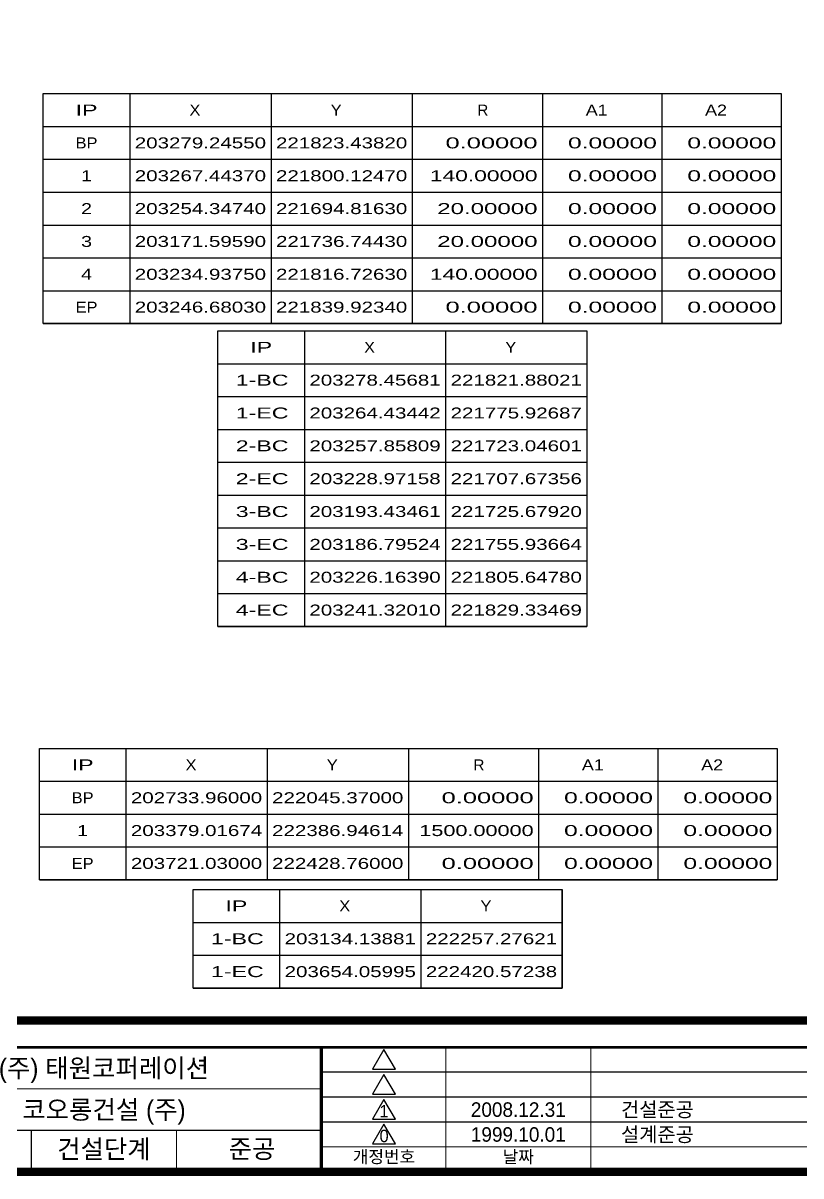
# Model space of a CAD drawing. Header units: millimetres. Extents: x 0 to 841, y 0 to 594.
# Drawn here: x 223 to 410.7, y 19 to 297 of the extents above; entities that cross this region are included whole.
import ezdxf
from ezdxf.enums import TextEntityAlignment as Align

# ---------------------------------------------------------------- set-up
doc = ezdxf.new("R2010")
doc.units = ezdxf.units.MM
doc.header["$LTSCALE"] = 10
for name, color, linetype in [('CA-TABL-LIN1', 4, 'Continuous'), ('CA-TABL-LIN2', 1, 'Continuous'), ('CA-TABL-TEX1', 6, 'Continuous'), ('CA-TABL-TEX2', 3, 'Continuous'), ('CX-BORD', 3, 'Continuous'), ('CX-BORD-LIN1', 4, 'Continuous'), ('CX-BORD-LIN2', 3, 'Continuous'), ('CX-BORD-TEX2', 7, 'Continuous'), ('CX-BORD-TEX3', 6, 'Continuous'), ('CZ-LIN1', 7, 'Continuous')]:
    doc.layers.add(name, color=color, linetype=linetype)
doc.styles.add('RP2', font='Dotum.ttf')
doc.styles.add('TB_TEXT', font='Dotum.ttf')
doc.styles.add('TB_WBTXT', font='Dotum.ttf')
doc.styles.add('TB_WMTXT', font='Dotum.ttf')

# ---------------------------------------------------------------- blocks, each defined once
blk = doc.blocks.new('CXBLKA1-KHCA-부산~울산409_K2H')
at = {"layer": 'CX-BORD-LIN1', "const_width": 2}
blk.add_lwpolyline([(821, 20), (25, 20), (25, 574), (821, 574)], close=True, dxfattribs=at)
at = {"layer": 'CX-BORD-LIN1'}
for points, const_width in [([(821, 50), (25, 50)], 0.6), ([(295, 20), (295, 50)], 0.8), ([(295, 20), (295, 50)], 0.6), ([(325, 20), (325, 50)], 0.3), ([(360, 20), (360, 50)], 0.3), ([(591, 26), (295, 26)], 0.2)]:
    blk.add_lwpolyline(points, dxfattribs=dict(at, const_width=const_width))
for points in [[(310.08, 49.47), (307.34, 44.71), (312.83, 44.71)], [(310.08, 43.47), (307.34, 38.71), (312.83, 38.71)], [(310.08, 37.47), (307.34, 32.71), (312.83, 32.71)], [(310.08, 31.47), (307.34, 26.71), (312.83, 26.71)]]:
    blk.add_lwpolyline(points, close=True, dxfattribs=at)
at = {"layer": 'CX-BORD-LIN2'}
for points in [[(591, 44), (295, 44)], [(591, 38), (295, 38)], [(591, 32), (295, 32)]]:
    blk.add_lwpolyline(points, dxfattribs=at)
at = {"layer": 'CX-BORD-LIN2', "const_width": 0.3}
for points in [[(295, 40), (155, 40)], [(295, 30), (25, 30)], [(225, 20), (225, 30)], [(260, 20), (260, 30)]]:
    blk.add_lwpolyline(points, dxfattribs=at)
at = {"layer": 'CX-BORD-LIN1', "style": 'TB_TEXT'}
for tag, height, p in [('TR_RNUM4', 3, (310.11, 46.64)), ('TR_RDAT4', 3.5, (342.5, 47)), ('TR_DGN4', 3.5, (484.12, 47)), ('TR_CHK4', 3.5, (524.12, 47)), ('TR_APP4', 3.5, (564.12, 47)), ('TR_RNUM3', 3, (310.11, 40.64)), ('TR_RDAT3', 3.5, (342.5, 41)), ('TR_DGN3', 3.5, (484.12, 41)), ('TR_CHK3', 3.5, (524.12, 41)), ('TR_APP3', 3.5, (564.12, 41)), ('TR_RNUM2', 3, (310.11, 34.64)), ('TR_RDAT2', 3.5, (342.5, 35)), ('TR_DGN2', 3.5, (484.12, 35)), ('TR_CHK2', 3.5, (524.12, 35)), ('TR_APP2', 3.5, (564.12, 35)), ('TR_RDAT1', 3.5, (342.5, 29)), ('TR_DGN1', 3.5, (484.12, 29)), ('TR_CHK1', 3.5, (524.12, 29)), ('TR_APP1', 3.5, (564.12, 29)), ('TR_RNUM1', 3, (310.11, 28.64))]:
    blk.add_attdef(tag, text='', height=height, dxfattribs=at).set_placement(p, align=Align.MIDDLE_CENTER)
for tag, p in [('TR_RCON4', (367.3, 47)), ('TR_RCON3', (367.3, 41)), ('TR_RCON2', (367.3, 35)), ('TR_RCON1', (367.3, 29))]:
    blk.add_attdef(tag, text='', height=3.5, dxfattribs=at).set_placement(p, align=Align.MIDDLE_LEFT)
at = {"layer": 'CX-BORD-LIN2', "style": 'TB_TEXT'}
blk.add_attdef('TD_VERSION', text='', height=3, rotation=90, dxfattribs=at).set_placement((825.5, 68.01), align=Align.MIDDLE_CENTER)
at = {"layer": 'CX-BORD-TEX2', "style": 'TB_WMTXT'}
for tag, height, p in [('TB_CNAME', 5, (40.34, 551.83)), ('TB_CSCOP', 4, (41.63, 543.83))]:
    blk.add_attdef(tag, text='', height=height, dxfattribs=at).set_placement(p, align=Align.BOTTOM_LEFT)
at = {"layer": 'CX-BORD-TEX2', "style": 'TB_WBTXT'}
for tag, height, p in [('TB_MTITIL', 10, (423, 553.33)), ('TB_STITL', 7, (423, 538.33))]:
    blk.add_attdef(tag, text='', height=height, dxfattribs=at).set_placement(p, align=Align.MIDDLE_CENTER)
at = {"layer": 'CX-BORD-TEX3', "style": 'TB_TEXT'}
for s, height, p in [('건설단계', 4.5, (242.5, 25.53)), ('개정번호', 3, (310.08, 23.66)), ('날짜', 3, (342.5, 23.66))]:
    blk.add_text(s, height=height, dxfattribs=at).set_placement(p, align=Align.MIDDLE)
for tag, height, p in [('TD_DCOMP', 4.5, (242.5, 45)), ('TD_CSECT', 4.5, (636, 45)), ('TD_DNAME_TOP', 4.5, (780, 45)), ('TD_DNAME_MAIN', 4.5, (780, 39.01)), ('TD_CCOMP', 4.5, (242.5, 35)), ('TD_HSCAL', 4.5, (651.7, 35.24)), ('TD_VSCAL', 4.5, (680.78, 35.24)), ('TD_DNAME_BOT', 3, (780, 33.65)), ('TD_CNAME', 4.5, (90, 25.75)), ('TD_CSTEP', 4.5, (278.24, 25.53)), ('TD_FIELD', 4.5, (207.5, 25.53)), ('TD_DWGCODE', 4.5, (666, 25.39)), ('TD_DWGNO', 4.5, (780, 25.39))]:
    blk.add_attdef(tag, text='', height=height, dxfattribs=at).set_placement(p, align=Align.MIDDLE_CENTER)
at = {"layer": 'CX-BORD-TEX3', "style": 'TB_TEXT', "width": 0.9}
blk.add_attdef('TD_CDIST', text='', height=4, dxfattribs=at).set_placement((681, 45), align=Align.MIDDLE_CENTER)

msp = doc.modelspace()

# ---------------------------------------------------------------- linework, layer by layer
at = {"layer": 'CA-TABL-LIN1', "linetype": 'Continuous'}
for p, q in [((227.86, 224.54), (227.86, 279.98)), ((227.86, 279.98), (405.94, 279.98)), ((405.94, 279.98), (405.94, 224.54)), ((227.86, 272.06), (405.94, 272.06)), ((227.86, 224.54), (405.94, 224.54)), ((405.94, 224.54), (227.86, 224.54)), ((270, 151.49), (270, 222.77)), ((270, 222.77), (359.04, 222.77)), ((359.04, 222.77), (359.04, 151.49)), ((270, 214.85), (359.04, 214.85)), ((270, 151.49), (359.04, 151.49)), ((359.04, 151.49), (270, 151.49)), ((226.92, 90.4), (226.92, 122.08)), ((226.92, 122.08), (405, 122.08)), ((405, 122.08), (405, 90.4)), ((226.92, 114.16), (405, 114.16)), ((226.92, 90.4), (405, 90.4)), ((405, 90.4), (226.92, 90.4)), ((264.02, 88.07), (353.06, 88.07)), ((264.02, 64.31), (264.02, 88.07)), ((353.06, 64.31), (353.06, 88.07)), ((353.06, 88.07), (353.06, 64.31)), ((264.02, 80.15), (353.06, 80.15)), ((264.02, 64.31), (353.06, 64.31)), ((353.06, 64.31), (264.02, 64.31))]:
    msp.add_line(p, q, dxfattribs=at)
at = {"layer": 'CA-TABL-LIN2', "linetype": 'Continuous'}
for p, q in [((248.74, 279.98), (248.74, 224.54)), ((282.82, 279.98), (282.82, 224.54)), ((316.9, 279.98), (316.9, 224.54)), ((348.34, 279.98), (348.34, 224.54)), ((377.14, 279.98), (377.14, 224.54)), ((227.86, 264.14), (405.94, 264.14)), ((227.86, 256.22), (405.94, 256.22)), ((227.86, 248.3), (405.94, 248.3)), ((227.86, 240.38), (405.94, 240.38)), ((227.86, 232.46), (405.94, 232.46)), ((290.88, 222.77), (290.88, 151.49)), ((324.96, 222.77), (324.96, 151.49)), ((270, 206.93), (359.04, 206.93)), ((270, 199.01), (359.04, 199.01)), ((270, 191.09), (359.04, 191.09)), ((270, 183.17), (359.04, 183.17)), ((270, 175.25), (359.04, 175.25)), ((270, 167.33), (359.04, 167.33)), ((270, 159.41), (359.04, 159.41)), ((247.8, 122.08), (247.8, 90.4)), ((281.88, 122.08), (281.88, 90.4)), ((315.96, 122.08), (315.96, 90.4)), ((347.4, 122.08), (347.4, 90.4)), ((376.2, 122.08), (376.2, 90.4)), ((226.92, 106.24), (405, 106.24)), ((226.92, 98.32), (405, 98.32)), ((264.02, 90.5), (353.06, 90.5)), ((284.9, 88.07), (284.9, 64.31)), ((318.98, 88.07), (318.98, 64.31)), ((264.02, 72.23), (353.06, 72.23))]:
    msp.add_line(p, q, dxfattribs=at)
at = {"layer": 'CZ-LIN1'}
msp.add_lwpolyline([(48.65, 541.03, 2, 2, 0), (48.65, 56.49, 2, 2, 0), (799.09, 56.49, 2, 2, 0), (799.09, 541.03, 2, 2, 0)], format="xyseb", close=True, dxfattribs=at)

# ---------------------------------------------------------------- block references
at = {"layer": 'CX-BORD'}
ref = msp.add_blockref('CXBLKA1-KHCA-부산~울산409_K2H', (0, 0), dxfattribs=at)
ref.add_attrib('TD_DCOMP', '(주) 태원코퍼레이션', dxfattribs={"layer": 'CX-BORD-TEX3', "height": 4.5, "style": 'TB_TEXT'}).set_placement((242.5, 45), align=Align.MIDDLE_CENTER)
ref.add_attrib('TD_CCOMP', '코오롱건설 (주)', dxfattribs={"layer": 'CX-BORD-TEX3', "height": 4.5, "style": 'TB_TEXT'}).set_placement((242.5, 35), align=Align.MIDDLE_CENTER)
ref.add_attrib('TD_CSTEP', '준공', dxfattribs={"layer": 'CX-BORD-TEX3', "height": 4.5, "style": 'TB_TEXT'}).set_placement((278.24, 25.53), align=Align.MIDDLE_CENTER)
ref.add_attrib('TR_RNUM1', '0', dxfattribs={"layer": 'CX-BORD-LIN1', "height": 3, "style": 'TB_TEXT'}).set_placement((310.11, 28.64), align=Align.MIDDLE_CENTER)
ref.add_attrib('TR_RDAT1', '1999.10.01', dxfattribs={"layer": 'CX-BORD-LIN1', "height": 3.5, "style": 'TB_TEXT'}).set_placement((342.5, 29), align=Align.MIDDLE_CENTER)
ref.add_attrib('TR_RCON1', '설계준공', dxfattribs={"layer": 'CX-BORD-LIN1', "height": 3.5, "style": 'TB_TEXT'}).set_placement((367.3, 29), align=Align.MIDDLE_LEFT)
ref.add_attrib('TR_RNUM2', '1', dxfattribs={"layer": 'CX-BORD-LIN1', "height": 3, "style": 'TB_TEXT'}).set_placement((310.11, 34.64), align=Align.MIDDLE_CENTER)
ref.add_attrib('TR_RDAT2', '2008.12.31', dxfattribs={"layer": 'CX-BORD-LIN1', "height": 3.5, "style": 'TB_TEXT'}).set_placement((342.5, 35), align=Align.MIDDLE_CENTER)
ref.add_attrib('TR_RCON2', '건설준공', dxfattribs={"layer": 'CX-BORD-LIN1', "height": 3.5, "style": 'TB_TEXT'}).set_placement((367.3, 35), align=Align.MIDDLE_LEFT)

# ---------------------------------------------------------------- texts
at = {"layer": 'CA-TABL-TEX1', "style": 'RP2'}
for s, width, p, p2 in [('IP', 1.598698, (235.66, 274.7), (240.94, 274.7)), ('X', 1.192557, (263.14, 274.7), (265.78, 274.7)), ('Y', 1.196429, (297.22, 274.7), (299.86, 274.7)), ('R', 1.077485, (332.62, 274.7), (335.26, 274.7)), ('A1', 1.151563, (358.78, 274.7), (364.06, 274.7)), ('A2', 1.151563, (387.58, 274.7), (392.86, 274.7)), ('IP', 1.598698, (277.8, 217.49), (283.08, 217.49)), ('X', 1.192557, (305.28, 217.49), (307.92, 217.49)), ('Y', 1.196429, (339.36, 217.49), (342, 217.49)), ('IP', 1.598698, (234.72, 116.8), (240, 116.8)), ('X', 1.192557, (262.2, 116.8), (264.84, 116.8)), ('Y', 1.196429, (296.28, 116.8), (298.92, 116.8)), ('R', 1.077485, (331.68, 116.8), (334.32, 116.8)), ('A1', 1.151563, (357.84, 116.8), (363.12, 116.8)), ('A2', 1.151562, (386.64, 116.8), (391.92, 116.8)), ('IP', 1.598698, (271.82, 82.79), (277.1, 82.79)), ('X', 1.192557, (299.3, 82.79), (301.94, 82.79)), ('Y', 1.196429, (333.38, 82.79), (336.02, 82.79))]:
    msp.add_text(s, height=2.64, dxfattribs=dict(at, width=width)).set_placement(p, p2, align=Align.FIT)
at = {"layer": 'CA-TABL-TEX2', "style": 'RP2'}
for s, width, p, p2 in [('BP', 1.088626, (235.66, 266.78), (240.94, 266.78)), ('203279.24550', 1.272335, (249.94, 266.78), (281.62, 266.78)), ('221823.43820', 1.272335, (284.02, 266.78), (315.7, 266.78)), ('    0.00000', 1.519873, (318.1, 266.78), (347.14, 266.78)), ('   0.00000', 1.476362, (349.54, 266.78), (375.94, 266.78)), ('   0.00000', 1.476362, (378.34, 266.78), (404.74, 266.78)), ('1', 1.234506, (236.98, 258.86), (239.62, 258.86)), ('203267.44370', 1.272335, (249.94, 258.86), (281.62, 258.86)), ('221800.12470', 1.272335, (284.02, 258.86), (315.7, 258.86)), ('  140.00000', 1.387235, (318.1, 258.86), (347.14, 258.86)), ('   0.00000', 1.476362, (349.54, 258.86), (375.94, 258.86)), ('   0.00000', 1.476362, (378.34, 258.86), (404.74, 258.86)), ('2', 1.234506, (236.98, 250.94), (239.62, 250.94)), ('203254.34740', 1.272335, (249.94, 250.94), (281.62, 250.94)), ('221694.81630', 1.272335, (284.02, 250.94), (315.7, 250.94)), ('   20.00000', 1.450528, (318.1, 250.94), (347.14, 250.94)), ('   0.00000', 1.476362, (349.54, 250.94), (375.94, 250.94)), ('   0.00000', 1.476362, (378.34, 250.94), (404.74, 250.94)), ('3', 1.234506, (236.98, 243.02), (239.62, 243.02)), ('203171.59590', 1.272335, (249.94, 243.02), (281.62, 243.02)), ('221736.74430', 1.272335, (284.02, 243.02), (315.7, 243.02)), ('   20.00000', 1.450528, (318.1, 243.02), (347.14, 243.02)), ('   0.00000', 1.476362, (349.54, 243.02), (375.94, 243.02)), ('   0.00000', 1.476362, (378.34, 243.02), (404.74, 243.02)), ('4', 1.234506, (236.98, 235.1), (239.62, 235.1)), ('203234.93750', 1.272335, (249.94, 235.1), (281.62, 235.1)), ('221816.72630', 1.272335, (284.02, 235.1), (315.7, 235.1)), ('  140.00000', 1.387235, (318.1, 235.1), (347.14, 235.1)), ('   0.00000', 1.476362, (349.54, 235.1), (375.94, 235.1)), ('   0.00000', 1.476362, (378.34, 235.1), (404.74, 235.1)), ('EP', 1.132104, (235.66, 227.18), (240.94, 227.18)), ('203246.68030', 1.272335, (249.94, 227.18), (281.62, 227.18)), ('221839.92340', 1.272335, (284.02, 227.18), (315.7, 227.18)), ('    0.00000', 1.519873, (318.1, 227.18), (347.14, 227.18)), ('   0.00000', 1.476362, (349.54, 227.18), (375.94, 227.18)), ('   0.00000', 1.476362, (378.34, 227.18), (404.74, 227.18)), ('  1-BC', 1.332329, (271.2, 209.57), (287.04, 209.57)), ('203278.45681', 1.272335, (292.08, 209.57), (323.76, 209.57)), ('221821.88021', 1.272335, (326.16, 209.57), (357.84, 209.57)), ('  1-EC', 1.353535, (271.2, 201.65), (287.04, 201.65)), ('203264.43442', 1.272335, (292.08, 201.65), (323.76, 201.65)), ('221775.92687', 1.272335, (326.16, 201.65), (357.84, 201.65)), ('  2-BC', 1.332329, (271.2, 193.73), (287.04, 193.73)), ('203257.85809', 1.272335, (292.08, 193.73), (323.76, 193.73)), ('221723.04601', 1.272335, (326.16, 193.73), (357.84, 193.73)), ('  2-EC', 1.353535, (271.2, 185.81), (287.04, 185.81)), ('203228.97158', 1.272335, (292.08, 185.81), (323.76, 185.81)), ('221707.67356', 1.272335, (326.16, 185.81), (357.84, 185.81)), ('  3-BC', 1.332329, (271.2, 177.89), (287.04, 177.89)), ('203193.43461', 1.272335, (292.08, 177.89), (323.76, 177.89)), ('221725.67920', 1.272335, (326.16, 177.89), (357.84, 177.89)), ('  3-EC', 1.353535, (271.2, 169.97), (287.04, 169.97)), ('203186.79524', 1.272335, (292.08, 169.97), (323.76, 169.97)), ('221755.93664', 1.272335, (326.16, 169.97), (357.84, 169.97)), ('  4-BC', 1.332329, (271.2, 162.05), (287.04, 162.05)), ('203226.16390', 1.272335, (292.08, 162.05), (323.76, 162.05)), ('221805.64780', 1.272335, (326.16, 162.05), (357.84, 162.05)), ('  4-EC', 1.353535, (271.2, 154.13), (287.04, 154.13)), ('203241.32010', 1.272335, (292.08, 154.13), (323.76, 154.13)), ('221829.33469', 1.272335, (326.16, 154.13), (357.84, 154.13)), ('BP', 1.088626, (234.72, 108.88), (240, 108.88)), ('202733.96000', 1.272335, (249, 108.88), (280.68, 108.88)), ('222045.37000', 1.272335, (283.08, 108.88), (314.76, 108.88)), ('    0.00000', 1.519873, (317.16, 108.88), (346.2, 108.88)), ('   0.00000', 1.476362, (348.6, 108.88), (375, 108.88)), ('   0.00000', 1.476362, (377.4, 108.88), (403.8, 108.88)), ('1', 1.234506, (236.04, 100.96), (238.68, 100.96)), ('203379.01674', 1.272335, (249, 100.96), (280.68, 100.96)), ('222386.94614', 1.272335, (283.08, 100.96), (314.76, 100.96)), (' 1500.00000', 1.329234, (317.16, 100.96), (346.2, 100.96)), ('   0.00000', 1.476362, (348.6, 100.96), (375, 100.96)), ('   0.00000', 1.476362, (377.4, 100.96), (403.8, 100.96)), ('EP', 1.132104, (234.72, 93.04), (240, 93.04)), ('203721.03000', 1.272335, (249, 93.04), (280.68, 93.04)), ('222428.76000', 1.272335, (283.08, 93.04), (314.76, 93.04)), ('    0.00000', 1.519873, (317.16, 93.04), (346.2, 93.04)), ('   0.00000', 1.476362, (348.6, 93.04), (375, 93.04)), ('   0.00000', 1.476362, (377.4, 93.04), (403.8, 93.04)), ('  1-BC', 1.332329, (265.22, 74.87), (281.06, 74.87)), ('203134.13881', 1.272335, (286.1, 74.87), (317.78, 74.87)), ('222257.27621', 1.272335, (320.18, 74.87), (351.86, 74.87)), ('  1-EC', 1.353535, (265.22, 66.95), (281.06, 66.95)), ('203654.05995', 1.272335, (286.1, 66.95), (317.78, 66.95)), ('222420.57238', 1.272335, (320.18, 66.95), (351.86, 66.95))]:
    msp.add_text(s, height=2.64, dxfattribs=dict(at, width=width)).set_placement(p, p2, align=Align.FIT)

doc.saveas('drawing.dxf')
